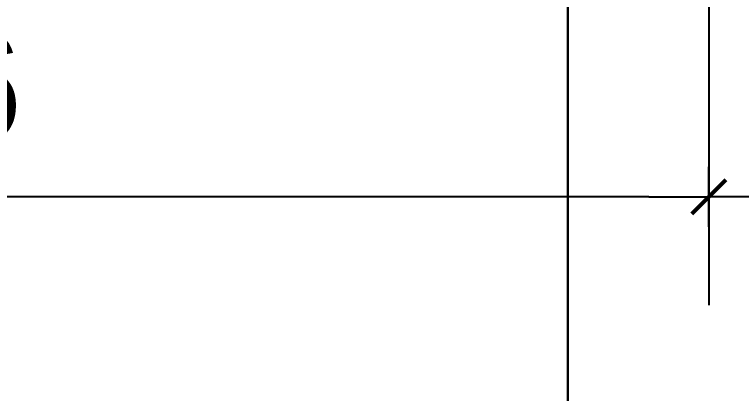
# Model space of a CAD drawing. Header units: metres. Extents: x 198 to 412, y -54 to 17.
# Drawn here: x 255.0335 to 255.336, y -23.7566 to -23.5992 of the extents above; entities that cross this region are included whole.
import ezdxf

# ---------------------------------------------------------------- set-up
doc = ezdxf.new("R2010")
doc.units = ezdxf.units.M
doc.header["$LTSCALE"] = 10
doc.layers.add('TCOTA', color=1, linetype='Continuous')
doc.layers.add('TM-REVEST', color=252, linetype='Continuous')
doc.styles.add('ARIAL', font='arial.ttf')
doc.dimstyles.new('ST-COTA-25', dxfattribs={"dimscale": 0.25, "dimtxt": 0.18, "dimasz": 0.1, "dimexe": 0.18, "dimexo": 0.0625, "dimgap": 0.09, "dimtad": 1, "dimzin": 4, "dimdsep": 46, "dimtxsty": 'ARIAL', "dimblk1": 'COTA_N', "dimblk2": 'COTA_N', "dimsah": 1, "dimcen": 0.09, "dimclrd": 8, "dimclre": 8, "dimclrt": 1, "dimadec": 0, "dimazin": 0, "dimtfac": 1, "dimtix": 1, "dimtmove": 0, "dimatfit": 3, "dimldrblk": 'COTA_N', "dimfxl": 0.18, "dimtolj": 1, "dimtzin": 0, "dimarcsym": 0})

# ---------------------------------------------------------------- blocks, each defined once
blk = doc.blocks.new('COTA_N')
for p, q in [((0, 0.5), (0, -0.5)), ((-1, 0), (0, 0))]:
    blk.add_line(p, q)
at = {"color": 3, "const_width": 0.065}
blk.add_lwpolyline([(0.141, 0.141), (0.283, 0.283), (0, 0), (-0.141, -0.141), (-0.283, -0.283)], dxfattribs=at)
blk = doc.blocks.new('*D514')
at = {"layer": 'Defpoints', "color": 0, "transparency": 16777216}
for p in [(254.66395, -23.20671), (255.32245, -23.20671), (254.66395, -23.67493)]:
    blk.add_point(p, dxfattribs=at)
at = {"layer": 'TCOTA', "color": 8, "lineweight": -2, "transparency": 16777216}
for p, q in [((254.66395, -23.22234), (254.66395, -23.71993)), ((255.32245, -23.22234), (255.32245, -23.71993)), ((255.29745, -23.67493), (254.68895, -23.67493))]:
    blk.add_line(p, q, dxfattribs=at)
at = {"layer": 'TCOTA', "color": 8, "lineweight": -2, "transparency": 16777216, "xscale": 0.025, "yscale": 0.025, "zscale": 0.025, "rotation": 180}
blk.add_blockref('COTA_N', (254.66395, -23.67493), dxfattribs=at)
at = {"layer": 'TCOTA', "color": 8, "lineweight": -2, "transparency": 16777216, "xscale": 0.025, "yscale": 0.025, "zscale": 0.025}
blk.add_blockref('COTA_N', (255.32245, -23.67493), dxfattribs=at)
at = {"layer": 'TCOTA', "color": 1, "transparency": 16777216, "insert": (254.9932, -23.62945), "char_height": 0.045, "attachment_point": 5, "style": 'ARIAL'}
blk.add_mtext('\\A1;.66', dxfattribs=at)
blk = doc.blocks.new('*D513')
at = {"layer": 'Defpoints', "color": 0, "transparency": 16777216}
for p in [(255.32245, -23.20671), (255.86376, -23.46087), (255.86376, -23.67493)]:
    blk.add_point(p, dxfattribs=at)
at = {"layer": 'TCOTA', "color": 8, "lineweight": -2, "transparency": 16777216}
for p, q in [((255.32245, -23.22234), (255.32245, -23.71993)), ((255.86376, -23.4765), (255.86376, -23.71993)), ((255.34745, -23.67493), (255.83876, -23.67493))]:
    blk.add_line(p, q, dxfattribs=at)
at = {"layer": 'TCOTA', "color": 8, "lineweight": -2, "transparency": 16777216, "xscale": 0.025, "yscale": 0.025, "zscale": 0.025, "rotation": 180}
blk.add_blockref('COTA_N', (255.32245, -23.67493), dxfattribs=at)
at = {"layer": 'TCOTA', "color": 8, "lineweight": -2, "transparency": 16777216, "xscale": 0.025, "yscale": 0.025, "zscale": 0.025}
blk.add_blockref('COTA_N', (255.86376, -23.67493), dxfattribs=at)
at = {"layer": 'TCOTA', "color": 1, "transparency": 16777216, "insert": (255.59311, -23.62954), "char_height": 0.045, "attachment_point": 5, "style": 'ARIAL'}
blk.add_mtext('\\A1;.54', dxfattribs=at)

msp = doc.modelspace()

# ---------------------------------------------------------------- linework, layer by layer
at = {"layer": 'TM-REVEST'}
for points in [[(254.66382, -24.17767), (254.66382, -23.57767), (255.26382, -23.57767), (255.26382, -24.17767)], [(255.26376, -24.17767), (255.26376, -23.57767), (255.86376, -23.57767), (255.86376, -24.17767)]]:
    msp.add_lwpolyline(points, close=True, dxfattribs=at)

# ---------------------------------------------------------------- dimensions: what is measured, and where the dimension line sits
at = {"layer": 'TCOTA'}
for base, p2, picture, middle in [((254.66395, -23.67493), (254.66395, -23.20671), '*D514', (254.9932, -23.62945)), ((255.86376, -23.67493), (255.86376, -23.46087), '*D513', (255.59311, -23.62954))]:
    dim = msp.add_linear_dim(base=base, p1=(255.32245, -23.20671), p2=p2, angle=180, dimstyle='ST-COTA-25', dxfattribs=at)
    dim.commit()
    dim.dimension.update_dxf_attribs({"geometry": picture, "text_midpoint": middle})

doc.saveas('drawing.dxf')
